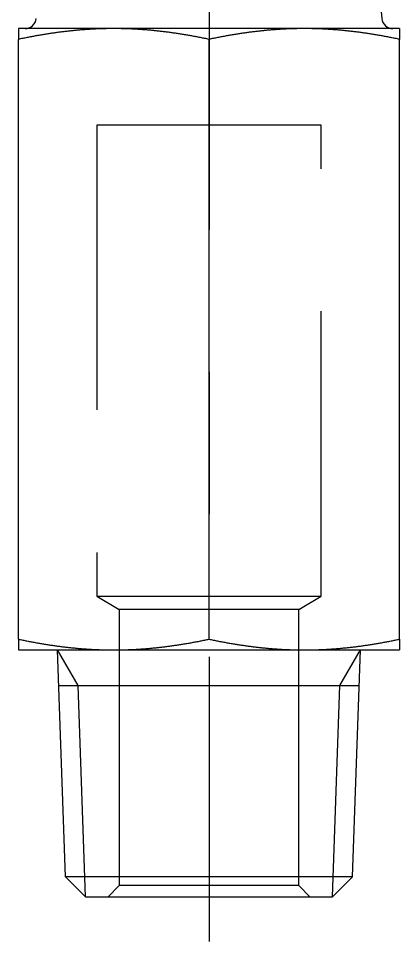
# Model space of a CAD drawing. Extents: x -15.1 to 80.2, y -18.2 to 61.5.
# Drawn here: x 58.46 to 75.46, y -2 to 39.15 of the extents above; entities that cross this region are included whole.
import ezdxf

# ---------------------------------------------------------------- set-up
doc = ezdxf.new("R2010")
doc.units = 0
doc.linetypes.add('CENTER', pattern=[50.8, 31.75, -6.35, 6.35, -6.35])
doc.linetypes.add('DASHED', pattern=[19.05, 12.7, -6.35])
doc.layers.get('0').update_dxf_attribs({"linetype": 'CONTINUOUS'})
doc.layers.add('CENTER', color=1, linetype='CENTER')

msp = doc.modelspace()

# ---------------------------------------------------------------- linework, layer by layer
at = {"color": 7, "linetype": 'CONTINUOUS'}
for p, q in [((74.46091, 41.3), (74.66743, 39.15214)), ((75.46091, 38.7), (58.46091, 38.7)), ((58.46091, 38.7), (58.46091, 38.2214)), ((75.46091, 38.7), (75.46091, 38.2214)), ((58.46091, 11.4786), (58.46091, 38.2214)), ((66.96091, 11.4786), (66.96091, 38.2214)), ((75.46091, 11.4786), (75.46091, 38.2214)), ((58.46091, 11.4786), (58.46091, 11)), ((75.46091, 11.4786), (75.46091, 11)), ((58.46091, 11), (75.46091, 11)), ((60.56131, 0.88697), (60.20815, 11)), ((73.36051, 0.88697), (73.71366, 11)), ((60.26326, 9.42191), (73.65855, 9.42191)), ((73.36051, 0.88697), (60.56131, 0.88697)), ((61.44828, 0), (60.56131, 0.88697)), ((72.47353, 0), (73.36051, 0.88697)), ((61.44828, 0), (72.47353, 0))]:
    msp.add_line(p, q, dxfattribs=at)
at = {"color": 3, "linetype": 'DASHED'}
for p, q in [((61.96091, 34.4), (61.96091, 13.4)), ((71.96091, 34.4), (61.96091, 34.4)), ((71.96091, 13.4), (71.96091, 34.4)), ((61.96091, 13.4), (71.96091, 13.4)), ((61.96091, 13.4), (62.96091, 12.79914)), ((70.96091, 12.79914), (71.96091, 13.4)), ((62.96091, 12.79914), (62.96091, 0.5)), ((70.96091, 12.79914), (62.96091, 12.79914)), ((70.96091, 0.5), (70.96091, 12.79914)), ((62.96091, 0.5), (62.46091, 0)), ((70.96091, 0.5), (62.96091, 0.5)), ((71.46091, 0), (70.96091, 0.5))]:
    msp.add_line(p, q, dxfattribs=at)
at = {"color": 3, "linetype": 'CONTINUOUS'}
for p, q in [((61.11926, 9.42191), (60.20815, 11)), ((72.80255, 9.42191), (73.71366, 11)), ((61.44828, 0), (61.11926, 9.42191)), ((72.47353, 0), (72.80255, 9.42191))]:
    msp.add_line(p, q, dxfattribs=at)
at = {"color": 7}
for points in [[(62.7109, 38.7, 0), (62.667, 38.6999, 0), (62.6232, 38.6998, 0), (62.5794, 38.6995, 0), (62.5357, 38.6991, 0), (62.492, 38.6986, 0), (62.4484, 38.698, 0), (62.4048, 38.6973, 0), (62.3612, 38.6965, 0), (62.3177, 38.6956, 0), (62.2742, 38.6946, 0), (62.2307, 38.6934, 0), (62.1873, 38.6922, 0), (62.1439, 38.6908, 0), (62.1005, 38.6894, 0), (62.0571, 38.6878, 0), (62.0137, 38.6862, 0), (61.9704, 38.6844, 0), (61.927, 38.6825, 0), (61.8837, 38.6805, 0), (61.8404, 38.6784, 0), (61.7971, 38.6763, 0), (61.7538, 38.674, 0), (61.7105, 38.6716, 0), (61.6672, 38.6691, 0), (61.6239, 38.6665, 0), (61.5806, 38.6637, 0), (61.5373, 38.6609, 0), (61.494, 38.658, 0), (61.4506, 38.655, 0), (61.4073, 38.6519, 0), (61.364, 38.6486, 0), (61.3206, 38.6453, 0), (61.2772, 38.6419, 0), (61.2338, 38.6383, 0), (61.1903, 38.6347, 0), (61.1469, 38.6309, 0), (61.1034, 38.6271, 0), (61.0599, 38.6231, 0), (61.0163, 38.6191, 0), (60.9727, 38.6149, 0), (60.9291, 38.6107, 0), (60.8855, 38.6063, 0), (60.8418, 38.6018, 0), (60.798, 38.5973, 0), (60.7542, 38.5926, 0), (60.7104, 38.5878, 0), (60.6665, 38.5829, 0), (60.6226, 38.5779, 0), (60.5786, 38.5728, 0), (60.5346, 38.5676, 0), (60.4905, 38.5623, 0), (60.4463, 38.5569, 0), (60.4021, 38.5514, 0), (60.3578, 38.5458, 0), (60.3135, 38.5401, 0), (60.2691, 38.5342, 0), (60.2246, 38.5283, 0), (60.1801, 38.5223, 0), (60.1354, 38.5161, 0), (60.0907, 38.5099, 0), (60.0459, 38.5035, 0), (60.0011, 38.497, 0), (59.9561, 38.4905, 0), (59.9111, 38.4838, 0), (59.866, 38.477, 0), (59.8208, 38.4701, 0), (59.7755, 38.4631, 0), (59.7301, 38.456, 0), (59.6846, 38.4488, 0), (59.639, 38.4414, 0), (59.5934, 38.434, 0), (59.5476, 38.4264, 0), (59.5017, 38.4188, 0), (59.4557, 38.411, 0), (59.4096, 38.4031, 0), (59.3634, 38.3951, 0), (59.317, 38.387, 0), (59.2706, 38.3788, 0), (59.224, 38.3705, 0), (59.1773, 38.362, 0), (59.1305, 38.3535, 0), (59.0836, 38.3448, 0), (59.0365, 38.336, 0), (58.9893, 38.3271, 0), (58.942, 38.3181, 0), (58.8945, 38.3089, 0), (58.8469, 38.2997, 0), (58.7992, 38.2903, 0), (58.7513, 38.2808, 0), (58.7033, 38.2712, 0), (58.6551, 38.2615, 0), (58.6068, 38.2517, 0), (58.5583, 38.2417, 0), (58.5097, 38.2316, 0), (58.4609, 38.2214, 0)], [(66.9609, 38.2214, 0), (66.9121, 38.2316, 0), (66.8635, 38.2417, 0), (66.815, 38.2517, 0), (66.7667, 38.2615, 0), (66.7185, 38.2712, 0), (66.6705, 38.2808, 0), (66.6226, 38.2903, 0), (66.5749, 38.2997, 0), (66.5273, 38.3089, 0), (66.4798, 38.3181, 0), (66.4325, 38.3271, 0), (66.3853, 38.336, 0), (66.3382, 38.3448, 0), (66.2913, 38.3535, 0), (66.2445, 38.362, 0), (66.1978, 38.3705, 0), (66.1512, 38.3788, 0), (66.1048, 38.387, 0), (66.0584, 38.3951, 0), (66.0122, 38.4031, 0), (65.9661, 38.411, 0), (65.9201, 38.4188, 0), (65.8742, 38.4264, 0), (65.8284, 38.434, 0), (65.7828, 38.4414, 0), (65.7372, 38.4488, 0), (65.6917, 38.456, 0), (65.6463, 38.4631, 0), (65.601, 38.4701, 0), (65.5558, 38.477, 0), (65.5107, 38.4838, 0), (65.4657, 38.4905, 0), (65.4207, 38.497, 0), (65.3759, 38.5035, 0), (65.3311, 38.5099, 0), (65.2864, 38.5161, 0), (65.2418, 38.5223, 0), (65.1972, 38.5283, 0), (65.1527, 38.5342, 0), (65.1083, 38.5401, 0), (65.064, 38.5458, 0), (65.0197, 38.5514, 0), (64.9755, 38.5569, 0), (64.9313, 38.5623, 0), (64.8872, 38.5676, 0), (64.8432, 38.5728, 0), (64.7992, 38.5779, 0), (64.7553, 38.5829, 0), (64.7114, 38.5878, 0), (64.6676, 38.5926, 0), (64.6238, 38.5973, 0), (64.5801, 38.6018, 0), (64.5364, 38.6063, 0), (64.4927, 38.6107, 0), (64.4491, 38.6149, 0), (64.4055, 38.6191, 0), (64.3619, 38.6231, 0), (64.3184, 38.6271, 0), (64.2749, 38.6309, 0), (64.2315, 38.6347, 0), (64.188, 38.6383, 0), (64.1446, 38.6419, 0), (64.1012, 38.6453, 0), (64.0579, 38.6486, 0), (64.0145, 38.6519, 0), (63.9712, 38.655, 0), (63.9278, 38.658, 0), (63.8845, 38.6609, 0), (63.8412, 38.6637, 0), (63.7979, 38.6665, 0), (63.7546, 38.6691, 0), (63.7113, 38.6716, 0), (63.668, 38.674, 0), (63.6247, 38.6763, 0), (63.5814, 38.6784, 0), (63.5381, 38.6805, 0), (63.4948, 38.6825, 0), (63.4514, 38.6844, 0), (63.4081, 38.6862, 0), (63.3647, 38.6878, 0), (63.3214, 38.6894, 0), (63.278, 38.6908, 0), (63.2345, 38.6922, 0), (63.1911, 38.6934, 0), (63.1476, 38.6946, 0), (63.1041, 38.6956, 0), (63.0606, 38.6965, 0), (63.017, 38.6973, 0), (62.9734, 38.698, 0), (62.9298, 38.6986, 0), (62.8861, 38.6991, 0), (62.8424, 38.6995, 0), (62.7986, 38.6998, 0), (62.7548, 38.6999, 0), (62.7109, 38.7, 0)], [(71.2109, 38.7, 0), (71.167, 38.6999, 0), (71.1232, 38.6998, 0), (71.0794, 38.6995, 0), (71.0357, 38.6991, 0), (70.992, 38.6986, 0), (70.9484, 38.698, 0), (70.9048, 38.6973, 0), (70.8612, 38.6965, 0), (70.8177, 38.6956, 0), (70.7742, 38.6946, 0), (70.7307, 38.6934, 0), (70.6873, 38.6922, 0), (70.6439, 38.6908, 0), (70.6005, 38.6894, 0), (70.5571, 38.6878, 0), (70.5137, 38.6862, 0), (70.4704, 38.6844, 0), (70.427, 38.6825, 0), (70.3837, 38.6805, 0), (70.3404, 38.6784, 0), (70.2971, 38.6763, 0), (70.2538, 38.674, 0), (70.2105, 38.6716, 0), (70.1672, 38.6691, 0), (70.1239, 38.6665, 0), (70.0806, 38.6637, 0), (70.0373, 38.6609, 0), (69.994, 38.658, 0), (69.9506, 38.655, 0), (69.9073, 38.6519, 0), (69.864, 38.6486, 0), (69.8206, 38.6453, 0), (69.7772, 38.6419, 0), (69.7338, 38.6383, 0), (69.6903, 38.6347, 0), (69.6469, 38.6309, 0), (69.6034, 38.6271, 0), (69.5599, 38.6231, 0), (69.5163, 38.6191, 0), (69.4727, 38.6149, 0), (69.4291, 38.6107, 0), (69.3855, 38.6063, 0), (69.3418, 38.6018, 0), (69.298, 38.5973, 0), (69.2542, 38.5926, 0), (69.2104, 38.5878, 0), (69.1665, 38.5829, 0), (69.1226, 38.5779, 0), (69.0786, 38.5728, 0), (69.0346, 38.5676, 0), (68.9905, 38.5623, 0), (68.9463, 38.5569, 0), (68.9021, 38.5514, 0), (68.8578, 38.5458, 0), (68.8135, 38.5401, 0), (68.7691, 38.5342, 0), (68.7246, 38.5283, 0), (68.6801, 38.5223, 0), (68.6354, 38.5161, 0), (68.5907, 38.5099, 0), (68.5459, 38.5035, 0), (68.5011, 38.497, 0), (68.4561, 38.4905, 0), (68.4111, 38.4838, 0), (68.366, 38.477, 0), (68.3208, 38.4701, 0), (68.2755, 38.4631, 0), (68.2301, 38.456, 0), (68.1846, 38.4488, 0), (68.139, 38.4414, 0), (68.0934, 38.434, 0), (68.0476, 38.4264, 0), (68.0017, 38.4188, 0), (67.9557, 38.411, 0), (67.9096, 38.4031, 0), (67.8634, 38.3951, 0), (67.817, 38.387, 0), (67.7706, 38.3788, 0), (67.724, 38.3705, 0), (67.6773, 38.362, 0), (67.6305, 38.3535, 0), (67.5836, 38.3448, 0), (67.5365, 38.336, 0), (67.4893, 38.3271, 0), (67.442, 38.3181, 0), (67.3945, 38.3089, 0), (67.3469, 38.2997, 0), (67.2992, 38.2903, 0), (67.2513, 38.2808, 0), (67.2033, 38.2712, 0), (67.1551, 38.2615, 0), (67.1068, 38.2517, 0), (67.0583, 38.2417, 0), (67.0097, 38.2316, 0), (66.9609, 38.2214, 0)], [(75.4609, 38.2214, 0), (75.4121, 38.2316, 0), (75.3635, 38.2417, 0), (75.315, 38.2517, 0), (75.2667, 38.2615, 0), (75.2185, 38.2712, 0), (75.1705, 38.2808, 0), (75.1226, 38.2903, 0), (75.0749, 38.2997, 0), (75.0273, 38.3089, 0), (74.9798, 38.3181, 0), (74.9325, 38.3271, 0), (74.8853, 38.336, 0), (74.8382, 38.3448, 0), (74.7913, 38.3535, 0), (74.7445, 38.362, 0), (74.6978, 38.3705, 0), (74.6512, 38.3788, 0), (74.6048, 38.387, 0), (74.5584, 38.3951, 0), (74.5122, 38.4031, 0), (74.4661, 38.411, 0), (74.4201, 38.4188, 0), (74.3742, 38.4264, 0), (74.3284, 38.434, 0), (74.2828, 38.4414, 0), (74.2372, 38.4488, 0), (74.1917, 38.456, 0), (74.1463, 38.4631, 0), (74.101, 38.4701, 0), (74.0558, 38.477, 0), (74.0107, 38.4838, 0), (73.9657, 38.4905, 0), (73.9207, 38.497, 0), (73.8759, 38.5035, 0), (73.8311, 38.5099, 0), (73.7864, 38.5161, 0), (73.7418, 38.5223, 0), (73.6972, 38.5283, 0), (73.6527, 38.5342, 0), (73.6083, 38.5401, 0), (73.564, 38.5458, 0), (73.5197, 38.5514, 0), (73.4755, 38.5569, 0), (73.4313, 38.5623, 0), (73.3872, 38.5676, 0), (73.3432, 38.5728, 0), (73.2992, 38.5779, 0), (73.2553, 38.5829, 0), (73.2114, 38.5878, 0), (73.1676, 38.5926, 0), (73.1238, 38.5973, 0), (73.0801, 38.6018, 0), (73.0364, 38.6063, 0), (72.9927, 38.6107, 0), (72.9491, 38.6149, 0), (72.9055, 38.6191, 0), (72.8619, 38.6231, 0), (72.8184, 38.6271, 0), (72.7749, 38.6309, 0), (72.7315, 38.6347, 0), (72.688, 38.6383, 0), (72.6446, 38.6419, 0), (72.6012, 38.6453, 0), (72.5579, 38.6486, 0), (72.5145, 38.6519, 0), (72.4712, 38.655, 0), (72.4278, 38.658, 0), (72.3845, 38.6609, 0), (72.3412, 38.6637, 0), (72.2979, 38.6665, 0), (72.2546, 38.6691, 0), (72.2113, 38.6716, 0), (72.168, 38.674, 0), (72.1247, 38.6763, 0), (72.0814, 38.6784, 0), (72.0381, 38.6805, 0), (71.9948, 38.6825, 0), (71.9514, 38.6844, 0), (71.9081, 38.6862, 0), (71.8647, 38.6878, 0), (71.8214, 38.6894, 0), (71.778, 38.6908, 0), (71.7345, 38.6922, 0), (71.6911, 38.6934, 0), (71.6476, 38.6946, 0), (71.6041, 38.6956, 0), (71.5606, 38.6965, 0), (71.517, 38.6973, 0), (71.4734, 38.698, 0), (71.4298, 38.6986, 0), (71.3861, 38.6991, 0), (71.3424, 38.6995, 0), (71.2986, 38.6998, 0), (71.2548, 38.6999, 0), (71.2109, 38.7, 0)], [(58.4609, 11.4786, 0), (58.5089, 11.4686, 0), (58.5568, 11.4586, 0), (58.6045, 11.4488, 0), (58.6521, 11.4391, 0), (58.6996, 11.4295, 0), (58.7469, 11.42, 0), (58.7941, 11.4107, 0), (58.8412, 11.4014, 0), (58.8882, 11.3923, 0), (58.9351, 11.3833, 0), (58.9818, 11.3743, 0), (59.0284, 11.3655, 0), (59.0749, 11.3568, 0), (59.1213, 11.3482, 0), (59.1676, 11.3397, 0), (59.2138, 11.3314, 0), (59.2599, 11.3231, 0), (59.3059, 11.3149, 0), (59.3518, 11.3069, 0), (59.3976, 11.2989, 0), (59.4433, 11.2911, 0), (59.4889, 11.2834, 0), (59.5344, 11.2757, 0), (59.5799, 11.2682, 0), (59.6252, 11.2608, 0), (59.6705, 11.2535, 0), (59.7157, 11.2463, 0), (59.7608, 11.2392, 0), (59.8058, 11.2322, 0), (59.8507, 11.2253, 0), (59.8956, 11.2185, 0), (59.9404, 11.2119, 0), (59.9852, 11.2053, 0), (60.0298, 11.1988, 0), (60.0744, 11.1924, 0), (60.119, 11.1862, 0), (60.1635, 11.18, 0), (60.2079, 11.174, 0), (60.2522, 11.168, 0), (60.2966, 11.1622, 0), (60.3408, 11.1564, 0), (60.385, 11.1508, 0), (60.4292, 11.1452, 0), (60.4733, 11.1398, 0), (60.5174, 11.1344, 0), (60.5614, 11.1292, 0), (60.6054, 11.1241, 0), (60.6493, 11.119, 0), (60.6932, 11.1141, 0), (60.7371, 11.1093, 0), (60.781, 11.1046, 0), (60.8248, 11.0999, 0), (60.8686, 11.0954, 0), (60.9123, 11.091, 0), (60.9561, 11.0867, 0), (60.9998, 11.0825, 0), (61.0435, 11.0784, 0), (61.0871, 11.0744, 0), (61.1308, 11.0705, 0), (61.1745, 11.0667, 0), (61.2181, 11.063, 0), (61.2617, 11.0594, 0), (61.3053, 11.0559, 0), (61.349, 11.0525, 0), (61.3926, 11.0492, 0), (61.4362, 11.046, 0), (61.4798, 11.043, 0), (61.5234, 11.04, 0), (61.5671, 11.0371, 0), (61.6107, 11.0344, 0), (61.6543, 11.0317, 0), (61.698, 11.0292, 0), (61.7417, 11.0267, 0), (61.7854, 11.0244, 0), (61.8291, 11.0221, 0), (61.8728, 11.02, 0), (61.9166, 11.018, 0), (61.9603, 11.016, 0), (62.0041, 11.0142, 0), (62.048, 11.0125, 0), (62.0919, 11.0109, 0), (62.1358, 11.0094, 0), (62.1797, 11.008, 0), (62.2237, 11.0068, 0), (62.2677, 11.0056, 0), (62.3118, 11.0045, 0), (62.3559, 11.0036, 0), (62.4001, 11.0028, 0), (62.4443, 11.002, 0), (62.4886, 11.0014, 0), (62.5329, 11.0009, 0), (62.5773, 11.0005, 0), (62.6218, 11.0002, 0), (62.6663, 11.0001, 0), (62.7109, 11, 0)], [(62.7109, 11, 0), (62.7555, 11.0001, 0), (62.8, 11.0002, 0), (62.8445, 11.0005, 0), (62.8889, 11.0009, 0), (62.9332, 11.0014, 0), (62.9775, 11.002, 0), (63.0217, 11.0028, 0), (63.0659, 11.0036, 0), (63.11, 11.0045, 0), (63.1541, 11.0056, 0), (63.1981, 11.0068, 0), (63.2421, 11.008, 0), (63.286, 11.0094, 0), (63.33, 11.0109, 0), (63.3738, 11.0125, 0), (63.4177, 11.0142, 0), (63.4615, 11.016, 0), (63.5053, 11.018, 0), (63.549, 11.02, 0), (63.5927, 11.0221, 0), (63.6364, 11.0244, 0), (63.6801, 11.0267, 0), (63.7238, 11.0292, 0), (63.7675, 11.0317, 0), (63.8111, 11.0344, 0), (63.8548, 11.0371, 0), (63.8984, 11.04, 0), (63.942, 11.043, 0), (63.9856, 11.046, 0), (64.0292, 11.0492, 0), (64.0728, 11.0525, 0), (64.1165, 11.0559, 0), (64.1601, 11.0594, 0), (64.2037, 11.063, 0), (64.2474, 11.0667, 0), (64.291, 11.0705, 0), (64.3347, 11.0744, 0), (64.3783, 11.0784, 0), (64.422, 11.0825, 0), (64.4658, 11.0867, 0), (64.5095, 11.091, 0), (64.5533, 11.0954, 0), (64.597, 11.0999, 0), (64.6409, 11.1046, 0), (64.6847, 11.1093, 0), (64.7286, 11.1141, 0), (64.7725, 11.119, 0), (64.8164, 11.1241, 0), (64.8604, 11.1292, 0), (64.9044, 11.1344, 0), (64.9485, 11.1398, 0), (64.9926, 11.1452, 0), (65.0368, 11.1508, 0), (65.081, 11.1564, 0), (65.1253, 11.1622, 0), (65.1696, 11.168, 0), (65.2139, 11.174, 0), (65.2584, 11.18, 0), (65.3028, 11.1862, 0), (65.3474, 11.1924, 0), (65.392, 11.1988, 0), (65.4366, 11.2053, 0), (65.4814, 11.2119, 0), (65.5262, 11.2185, 0), (65.5711, 11.2253, 0), (65.616, 11.2322, 0), (65.661, 11.2392, 0), (65.7061, 11.2463, 0), (65.7513, 11.2535, 0), (65.7966, 11.2608, 0), (65.8419, 11.2682, 0), (65.8874, 11.2757, 0), (65.9329, 11.2834, 0), (65.9785, 11.2911, 0), (66.0242, 11.2989, 0), (66.07, 11.3069, 0), (66.1159, 11.3149, 0), (66.1619, 11.3231, 0), (66.208, 11.3314, 0), (66.2542, 11.3397, 0), (66.3005, 11.3482, 0), (66.3469, 11.3568, 0), (66.3934, 11.3655, 0), (66.44, 11.3743, 0), (66.4868, 11.3833, 0), (66.5336, 11.3923, 0), (66.5806, 11.4014, 0), (66.6277, 11.4107, 0), (66.6749, 11.42, 0), (66.7222, 11.4295, 0), (66.7697, 11.4391, 0), (66.8173, 11.4488, 0), (66.865, 11.4586, 0), (66.9129, 11.4686, 0), (66.9609, 11.4786, 0)], [(66.9609, 11.4786, 0), (67.0089, 11.4686, 0), (67.0568, 11.4586, 0), (67.1045, 11.4488, 0), (67.1521, 11.4391, 0), (67.1996, 11.4295, 0), (67.2469, 11.42, 0), (67.2941, 11.4107, 0), (67.3412, 11.4014, 0), (67.3882, 11.3923, 0), (67.4351, 11.3833, 0), (67.4818, 11.3743, 0), (67.5284, 11.3655, 0), (67.5749, 11.3568, 0), (67.6213, 11.3482, 0), (67.6676, 11.3397, 0), (67.7138, 11.3314, 0), (67.7599, 11.3231, 0), (67.8059, 11.3149, 0), (67.8518, 11.3069, 0), (67.8976, 11.2989, 0), (67.9433, 11.2911, 0), (67.9889, 11.2834, 0), (68.0344, 11.2757, 0), (68.0799, 11.2682, 0), (68.1252, 11.2608, 0), (68.1705, 11.2535, 0), (68.2157, 11.2463, 0), (68.2608, 11.2392, 0), (68.3058, 11.2322, 0), (68.3507, 11.2253, 0), (68.3956, 11.2185, 0), (68.4404, 11.2119, 0), (68.4852, 11.2053, 0), (68.5298, 11.1988, 0), (68.5744, 11.1924, 0), (68.619, 11.1862, 0), (68.6635, 11.18, 0), (68.7079, 11.174, 0), (68.7522, 11.168, 0), (68.7966, 11.1622, 0), (68.8408, 11.1564, 0), (68.885, 11.1508, 0), (68.9292, 11.1452, 0), (68.9733, 11.1398, 0), (69.0174, 11.1344, 0), (69.0614, 11.1292, 0), (69.1054, 11.1241, 0), (69.1493, 11.119, 0), (69.1932, 11.1141, 0), (69.2371, 11.1093, 0), (69.281, 11.1046, 0), (69.3248, 11.0999, 0), (69.3686, 11.0954, 0), (69.4123, 11.091, 0), (69.4561, 11.0867, 0), (69.4998, 11.0825, 0), (69.5435, 11.0784, 0), (69.5871, 11.0744, 0), (69.6308, 11.0705, 0), (69.6745, 11.0667, 0), (69.7181, 11.063, 0), (69.7617, 11.0594, 0), (69.8053, 11.0559, 0), (69.849, 11.0525, 0), (69.8926, 11.0492, 0), (69.9362, 11.046, 0), (69.9798, 11.043, 0), (70.0234, 11.04, 0), (70.0671, 11.0371, 0), (70.1107, 11.0344, 0), (70.1543, 11.0317, 0), (70.198, 11.0292, 0), (70.2417, 11.0267, 0), (70.2854, 11.0244, 0), (70.3291, 11.0221, 0), (70.3728, 11.02, 0), (70.4166, 11.018, 0), (70.4603, 11.016, 0), (70.5041, 11.0142, 0), (70.548, 11.0125, 0), (70.5919, 11.0109, 0), (70.6358, 11.0094, 0), (70.6797, 11.008, 0), (70.7237, 11.0068, 0), (70.7677, 11.0056, 0), (70.8118, 11.0045, 0), (70.8559, 11.0036, 0), (70.9001, 11.0028, 0), (70.9443, 11.002, 0), (70.9886, 11.0014, 0), (71.0329, 11.0009, 0), (71.0773, 11.0005, 0), (71.1218, 11.0002, 0), (71.1663, 11.0001, 0), (71.2109, 11, 0)], [(71.2109, 11, 0), (71.2555, 11.0001, 0), (71.3, 11.0002, 0), (71.3445, 11.0005, 0), (71.3889, 11.0009, 0), (71.4332, 11.0014, 0), (71.4775, 11.002, 0), (71.5217, 11.0028, 0), (71.5659, 11.0036, 0), (71.61, 11.0045, 0), (71.6541, 11.0056, 0), (71.6981, 11.0068, 0), (71.7421, 11.008, 0), (71.786, 11.0094, 0), (71.83, 11.0109, 0), (71.8738, 11.0125, 0), (71.9177, 11.0142, 0), (71.9615, 11.016, 0), (72.0053, 11.018, 0), (72.049, 11.02, 0), (72.0927, 11.0221, 0), (72.1364, 11.0244, 0), (72.1801, 11.0267, 0), (72.2238, 11.0292, 0), (72.2675, 11.0317, 0), (72.3111, 11.0344, 0), (72.3548, 11.0371, 0), (72.3984, 11.04, 0), (72.442, 11.043, 0), (72.4856, 11.046, 0), (72.5292, 11.0492, 0), (72.5728, 11.0525, 0), (72.6165, 11.0559, 0), (72.6601, 11.0594, 0), (72.7037, 11.063, 0), (72.7474, 11.0667, 0), (72.791, 11.0705, 0), (72.8347, 11.0744, 0), (72.8783, 11.0784, 0), (72.922, 11.0825, 0), (72.9658, 11.0867, 0), (73.0095, 11.091, 0), (73.0533, 11.0954, 0), (73.097, 11.0999, 0), (73.1409, 11.1046, 0), (73.1847, 11.1093, 0), (73.2286, 11.1141, 0), (73.2725, 11.119, 0), (73.3164, 11.1241, 0), (73.3604, 11.1292, 0), (73.4044, 11.1344, 0), (73.4485, 11.1398, 0), (73.4926, 11.1452, 0), (73.5368, 11.1508, 0), (73.581, 11.1564, 0), (73.6253, 11.1622, 0), (73.6696, 11.168, 0), (73.7139, 11.174, 0), (73.7584, 11.18, 0), (73.8028, 11.1862, 0), (73.8474, 11.1924, 0), (73.892, 11.1988, 0), (73.9366, 11.2053, 0), (73.9814, 11.2119, 0), (74.0262, 11.2185, 0), (74.0711, 11.2253, 0), (74.116, 11.2322, 0), (74.161, 11.2392, 0), (74.2061, 11.2463, 0), (74.2513, 11.2535, 0), (74.2966, 11.2608, 0), (74.3419, 11.2682, 0), (74.3874, 11.2757, 0), (74.4329, 11.2834, 0), (74.4785, 11.2911, 0), (74.5242, 11.2989, 0), (74.57, 11.3069, 0), (74.6159, 11.3149, 0), (74.6619, 11.3231, 0), (74.708, 11.3314, 0), (74.7542, 11.3397, 0), (74.8005, 11.3482, 0), (74.8469, 11.3568, 0), (74.8934, 11.3655, 0), (74.94, 11.3743, 0), (74.9868, 11.3833, 0), (75.0336, 11.3923, 0), (75.0806, 11.4014, 0), (75.1277, 11.4107, 0), (75.1749, 11.42, 0), (75.2222, 11.4295, 0), (75.2697, 11.4391, 0), (75.3173, 11.4488, 0), (75.365, 11.4586, 0), (75.4129, 11.4686, 0), (75.4609, 11.4786, 0)]]:
    msp.add_polyline3d(points, dxfattribs=at)
at = {"color": 7, "linetype": 'CONTINUOUS'}
for centre, start, end in [((58.75668, 39.2), 270, 354.507675), ((75.16514, 39.2), 185.492325, 270)]:
    msp.add_arc(centre, 0.5, start, end, dxfattribs=at)
at = {"layer": 'CENTER', "color": 1, "linetype": 'CENTER'}
msp.add_line((66.96091, 61.5), (66.96091, -2), dxfattribs=at)

doc.saveas('drawing.dxf')
